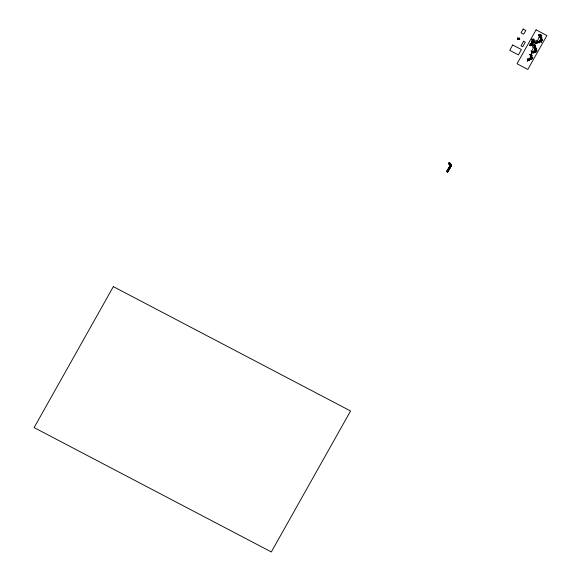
<?xml version="1.0" encoding="UTF-8"?>
<svg xmlns="http://www.w3.org/2000/svg" width="581" height="581" viewBox="0 0 581 581"><rect width="100%" height="100%" fill="white"/><g stroke="black" fill="none" stroke-linecap="round" stroke-linejoin="round"><path stroke-width="0.87" d="M518.935 38.542L517.715 37.903L517.417 38.426L518.092 38.709L517.758 39.196L518.165 39.45L518.434 38.963L518.15 39.406M517.715 39.21L517.976 38.651M518.659 38.404L518.172 38.825L518.659 39.029M450.275 163.544L448.968 162.796L448.452 163.827L448.953 162.716C451.502 162.448 448.953 165.723 450.239 163.392M519.065 38.774L519.32 38.143M519.225 39.109L518.521 39.138L519.153 38.019L519.683 38.295L519.327 38.92M448.43 163.748L449.425 164.336L449.941 163.305M450.711 164.445L446.767 171.577L447.668 172.114L451.626 165.062L450.711 164.445L446.753 171.497L447.668 172.114M447.472 171.351L447.232 171.882L447.319 171.301M447.581 171.163L451.176 164.757L447.631 171.104M450.34 166.689L450.638 166.384M448.212 170.589L448.51 170.059M449.941 167.51L449.643 168.04L449.926 167.655M450.362 166.769L450.66 166.239M447.646 172.034L451.59 164.91M532.457 39.421L533.126 39.377L532.494 40.496L531.862 39.435M532.61 39.755L532.261 40.104M530.424 45.224L531.049 45.587L531.339 45.071L530.192 44.476L530.235 45.122M531.905 42.587L532.53 42.95L532.821 42.435L531.673 41.832L531.717 42.486M530.562 45.296L530.25 45.754L529.785 45.507L530.061 45.071M530.264 44.584L530.547 44.141L530.831 44.555M530.642 44.047L530.94 43.386L531.47 43.662L530.802 44.86M531.55 42.435L531.266 42.871L531.731 43.11L532.051 42.66M531.746 41.948L532.036 41.505M530.656 44.178L530.998 44.512M532.138 41.541L532.479 41.868M530.576 44.977L530.99 45.195M532.058 42.34L532.472 42.558M532.218 41.847L532.007 41.491M533.256 40.074L532.995 39.486M530.802 44.795L531.426 43.677M532.283 42.152L532.908 41.04M532.283 42.224L532.959 41.026L532.421 40.743L532.123 41.404M533.678 39.864L533.939 39.305L533.489 39.065L533.213 39.552L533.503 39.109L533.895 39.319L533.561 39.806L534.237 40.089L533.939 40.612L532.719 39.973M531.172 45.064L531.789 44.076L532.61 44.505L532.247 45.158L533.176 48.47L532.087 50.409L531.034 50.903M532.45 42.907L531.905 43.873L532.726 44.301L534.295 41.52L533.474 41.084L532.661 42.42M533.743 40.605L534.404 41.324L537.875 40.154L539.902 34.824M539.168 35.049L538.79 35.659L539.313 35.935L539.945 34.809L539.277 34.86M539.001 35.739L539.422 35.187M535.268 42.631L535.007 43.19L535.457 43.43L535.05 43.183M535.355 42.747L534.709 42.413L535.007 41.883L536.227 42.529M535.951 42.384L535.464 42.805L535.951 43.016M540.032 34.991L540.301 34.504L541.884 35.368L540.788 37.315M534.397 45.26L535.733 42.943M539.807 35.55L540.003 35.477M540.679 35.971L540.758 34.744M534.6 45.884L534.353 46.284M536.357 42.754L536.742 42.188M531.346 51.905L531.971 52.196L531.303 51.912L531.593 51.389L532.813 52.029M534.505 46.603L534.84 46.001L535.261 46.306L534.673 47.388L534.062 46.996L533.772 47.526L534.992 48.165M535.108 45.536L534.622 45.245L533.99 46.371L534.52 46.647L534.869 46.015M536.328 43.357L535.82 43.125L536.452 41.999L536.975 42.275L536.619 42.9M527.744 59.458L527.483 60.017L527.933 60.257M530.438 54.65L530.787 54.135L531.237 54.367M531.855 52.137L531.593 52.697L532.043 52.936M537.592 41.934L537.055 43.045L536.437 42.159M540.294 37.126L540.635 36.61L541.085 36.85M527.824 59.574L527.185 59.24L527.483 58.71L528.703 59.356M535.486 45.906L535.057 45.681L535.537 45.892L535.275 46.349L534.527 46.015M537.672 42.05L537.033 41.716L537.331 41.193L538.551 41.832M528.144 59.233L528.427 59.843M531.521 55.413L530.707 54.716L530.678 55.246M532.349 51.956L532.058 52.312L532.915 52.856M541.369 37.888L540.555 37.191L540.526 37.721M527.141 61.593L528.202 59.77M530.94 54.839L532.319 52.45M535.05 47.519L535.355 47.046L534.905 46.814M538.05 42.246L537.781 42.733L537.331 42.493L537.766 42.689M531.172 54.832L530.54 55.95L531.063 56.226L531.39 55.587M541.267 38.077L540.911 38.702L540.388 38.426L541.02 37.307M528.833 59.582L529.051 59.189M531.143 55.464L530.896 55.863M533.329 51.694L532.944 52.261M535.261 48.143L535.014 48.543M538.681 42.057L538.899 41.665M540.991 37.947L540.744 38.346M530.998 58.696L529.778 58.056L529.487 58.579L530.155 58.863M540.846 41.178L539.626 40.532L539.335 41.062L540.003 41.338M528.993 59.916L528.289 59.952L528.921 58.826L529.56 59.887M533.104 52.595L532.407 52.624L533.038 51.506L533.561 51.782L533.213 52.406M535.638 48.092L535.283 47.504L534.651 48.63L535.922 48.572M534.404 51.041L534.237 51.593L533.598 51.259L533.895 50.736L535.116 51.375M529.335 60.293L530.083 58.892M531.608 55.26L532.08 55.471L530.998 57.374M533.445 52.973L534.193 51.571M535.312 49.516L536.147 48.165L535.718 47.94L536.19 48.15L535.936 48.615L535.188 48.274M539.183 42.769L540.25 40.902M541.049 39.312L541.884 37.961M530.126 58.921L530.402 58.42M532.08 55.471L531.31 55.725M535.108 50.046L535.391 49.552L534.745 49.218L534.455 49.741L535.675 50.38M538.747 41.948L539.451 42.348L539.197 42.812L538.74 42.573M540.846 39.849L541.122 39.355L540.483 39.014L540.185 39.537L541.405 40.176M530.533 58.623L530.242 58.979L530.729 59.182M540.381 41.106L540.09 41.454L540.577 41.658M541.02 39.806L541.703 39.653M530.729 58.558L530.293 58.848M531.201 57.512L531.303 57.054M534.84 51.23L534.411 51.527M535.312 50.191L535.421 49.726M540.577 41.033L540.141 41.324M541.049 39.995L541.151 39.53M530.504 59.117L530.228 59.603L529.778 59.364M531.622 57.061L531.927 56.589L531.47 56.35M534.622 51.796L534.346 52.283L533.895 52.043M535.479 50.148L535.5 49.617L535.965 49.857M535.74 49.734L536.038 49.269L535.588 49.029M540.352 41.592L540.083 42.079L539.626 41.839M541.47 39.537L541.775 39.065L541.325 38.825M531.288 59.262L530.591 59.298L531.855 57.047L532.203 57.635M536.321 50.307L535.965 49.726L534.709 51.97L535.377 51.927M530.635 59.284L531.869 57.091M534.752 51.963L535.98 49.77M540.483 41.759L541.717 39.566M531.826 57.686L531.128 58.928M535.246 51.607L535.922 50.351M540.984 41.404L541.681 40.162M541.136 41.738L540.439 41.774L541.703 39.523L542.051 40.111M541.245 41.549L541.95 40.292L542.567 40.183L542.138 39.958L542.61 40.169L542.356 40.626L541.601 40.292M531.187 59.444L531.644 59.683L531.441 58.921M535.747 52.319L535.972 51.912L535.479 51.738L536.183 50.482M536.604 50.787L536.837 50.38M541.034 41.919L541.492 42.159L541.71 41.709M531.644 59.683L531.905 59.218M541.492 42.159L541.753 41.694L541.289 41.396M539.429 34.577L540.294 35.129L539.851 35.441M540.41 35.187L541.049 35.521L540.758 36.051L539.538 35.405M539.35 34.664L538.892 34.424L538.631 34.889L539.342 35.296M539.807 34.925L540.279 35.158M539.807 36.843L540.439 37.133L539.8 36.799L539.502 37.322L540.722 37.961M540.533 37.22L540.998 37.474M541.456 37.736L541.928 37.947L541.666 38.411L540.933 38.055M541.071 40.648L541.594 40.924M539.64 40.576L540.773 41.171M538.754 41.396L539.255 41.592M537.991 41.709L538.275 42.319M539.408 42.362L538.769 41.302L538.137 42.428L538.812 42.377M532.53 39.225L532.073 38.985L531.811 39.45L532.523 39.857M532.508 40.343L532.014 40.212M536.423 42.645L537.135 43.045L536.873 43.51L536.416 43.27M532.189 41.295L531.615 41.048L531.368 41.491L531.876 41.716M531.688 41.876L532.777 42.449M531.31 42.856L531.724 43.067M534.694 44.788L534.244 44.548L534.012 45.129L533.402 44.737L533.111 45.26L534.331 45.906M534.622 45.376L534.142 45.165L534.135 45.667M530.707 43.931L530.133 43.684L529.879 44.127L530.395 44.359M517.722 37.947L518.869 38.658M519.363 38.854L519.835 39.065L519.581 39.53L519.123 39.29M530.206 44.519L531.295 45.086M535.283 47.642L534.767 47.773M529.828 45.492L530.235 45.71M536.408 50.155L536.88 50.373L536.619 50.83L535.871 50.496M534.498 49.726L535.74 50.271M535.733 50.888L535.464 51.215M535.341 50.852L535.864 51.128M535.319 50.946L535.82 51.135M535.312 51.491L536.016 51.898L535.762 52.355L535.304 52.116M534.556 51.259L534.84 51.862M533.939 52.029L534.331 52.239M533.009 52.145L533.721 52.551L533.46 53.016L533.002 52.777M532.109 52.181L532.545 52.515M529.959 54.367L530.591 54.658L529.945 54.323L529.654 54.846L530.874 55.486M530.685 54.745L531.15 54.999M531.274 56.873L530.635 56.539L530.337 57.061L531.557 57.701M531.855 57.178L531.332 57.316M532.305 57.454L532.762 57.693L532.501 58.151L531.753 57.817M532.29 57.483L532.719 57.708L532.494 58.107L532.073 57.802L531.397 59.073M531.223 58.173L531.746 58.449M529.792 58.1L530.925 58.696M528.906 58.921L529.4 59.117M528.892 59.473L529.603 59.872L529.349 60.337L528.892 60.097M527.526 60.01L527.918 60.213M449.926 164.169L451.626 165.062M448.416 163.675L450.602 164.757M450.304 166.202L450.812 166.406M450.696 166.602L449.825 166.144M450.13 167.611C447.944 166.493 451.176 167.873 449.571 167.727M449.984 167.873L449.106 167.415M449.832 168.141L448.939 167.604L449.817 168.062M449.418 168.882C447.058 167.56 450.551 169.449 448.873 168.744M449.266 169.151L448.394 168.686M448.764 168.948L449.287 169.224L449.106 168.824M449.157 169.347L448.22 168.875L449.098 169.34M448.162 170.022L448.663 170.226M448.554 170.422L447.675 169.964M448.009 171.388L447.116 170.85L447.995 171.308M451.038 165.89L450.181 165.505M449.919 163.457L449.425 164.336M450.682 166.529L450.195 166.682M450.246 166.297L450.413 166.776M449.963 166.972L450.362 167.313L449.462 166.776M449.963 167.8L449.512 167.829M449.679 167.306L449.752 167.96M449.193 168.287L449.643 168.584L448.75 168.054M448.481 169.558L448.931 169.863L448.031 169.325M448.488 170.204L448.271 170.596M448.532 170.349L447.951 170.386M447.82 170.792L448.212 171.134L447.319 170.596M113.339 286.622L34.112 427.594L271.334 551.95L350.561 410.985L113.339 286.622M512.725 44.984L509.719 50.336L518.412 54.897L521.418 49.545L512.725 44.984M523.154 29.05L521.034 32.827L523.648 34.199L525.776 30.423L523.154 29.05M449.207 168.708L448.931 169.311L449.207 168.708M523.612 41.251L521.012 45.877L522.697 46.763L525.297 42.137L523.612 41.251M536.081 29.863L517.032 63.765L527.831 69.429L546.888 35.528L536.081 29.863M451.226 165.563L450.348 165.098L451.226 165.563M450.827 166.26L449.948 165.803L450.827 166.26M450.609 166.878L449.658 166.333L450.609 166.878M448.685 170.08L447.806 169.623L448.685 170.08M448.438 170.618L447.508 170.153L448.438 170.618M447.9 171.584L447.021 171.119L447.9 171.584"/></g></svg>
